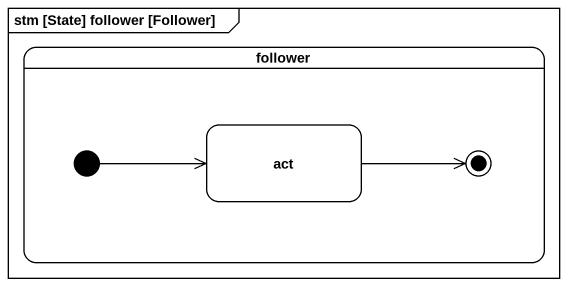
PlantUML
@startuml
mainframe stm [State] follower [Follower]
hide empty description
state follower {
  state act
  [*] -right-> act
  act -right-> [*]
}
@enduml
